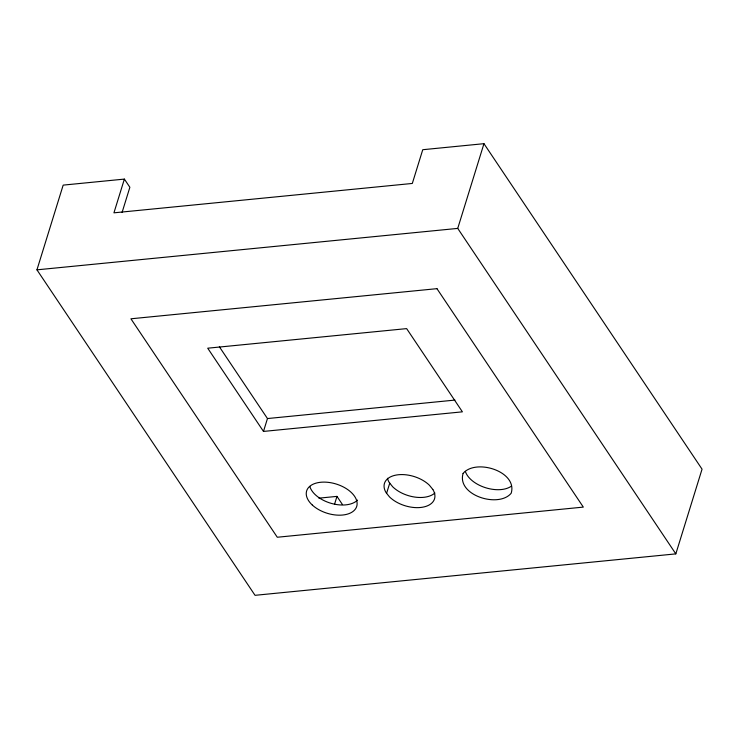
<?xml version="1.0" encoding="UTF-8"?>
<svg xmlns="http://www.w3.org/2000/svg" width="739" height="739" viewBox="0 0 739 739"><rect width="100%" height="100%" fill="white"/><g stroke="black" fill="none" stroke-linecap="round" stroke-linejoin="round"><path stroke-width="1.11" d="M124.383 179.097L113.935 212.832L412.316 183.448L422.754 149.712L483.962 143.68L702.05 469.163L675.825 553.88L255.038 595.32L36.95 269.837L63.175 185.119L124.383 179.097L129.87 187.281L122.083 212.426M263.481 431.428L207.714 348.198L406.635 328.615L462.402 411.835L263.481 431.428L267.463 418.551L219.391 346.803M334.61 504.035L336.975 496.386L318.897 498.16M675.825 553.88L457.737 228.397L483.962 143.68M386.599 493.31L389.739 483.149M36.95 269.837L457.737 228.397M267.463 418.551L454.947 400.085M336.975 496.386L342.462 504.571M511.48 486.077A26.207 15.297 17.2 0 1 485.394 487.666A26.207 15.297 17.2 0 1 465.348 471.362M357.51 500.1A26.207 15.297 17.2 0 1 331.201 503.361A26.207 15.297 17.2 0 1 309.817 486.419M434.874 493.005A26.207 15.297 17.2 0 1 392.705 486.798L389.287 482.585A26.207 15.297 17.2 0 1 387.467 478.272M463.094 473.44C456.471 495.287 498.594 508.404 511.185 493.236C517.808 471.38 475.685 458.263 463.094 473.44M436.952 288.663L130.923 318.795L277.291 537.244L583.32 507.102L436.952 288.663M432.842 489.467L429.433 485.264A26.207 15.297 17.2 0 0 396.427 475.011A26.207 15.297 17.2 0 0 386.146 492.756L389.555 496.959A26.207 15.297 17.2 0 0 422.56 507.213A26.207 15.297 17.2 0 0 432.842 489.467M312.348 505.07A26.207 15.297 17.2 0 0 355.671 508.635A26.207 15.297 17.2 0 0 327.017 482.234A26.207 15.297 17.2 0 0 312.348 505.07"/></g></svg>
